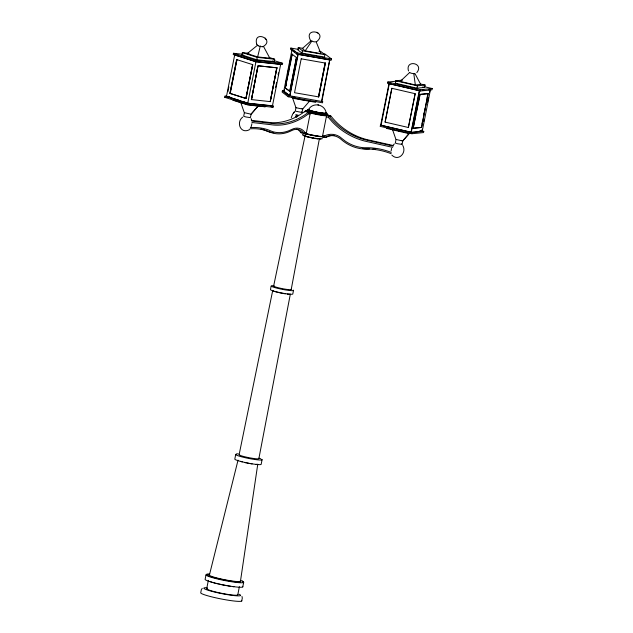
<?xml version="1.0" encoding="UTF-8"?>
<svg xmlns="http://www.w3.org/2000/svg" width="633" height="633" viewBox="0 0 633 633"><rect width="100%" height="100%" fill="white"/><g stroke="black" fill="none" stroke-linecap="round" stroke-linejoin="round"><path stroke-width="0.95" d="M391.186 153.692A75.438 71.213 84.3 0 0 368.509 149.032A41.129 38.827 84.3 0 1 341.013 139.284A15.453 14.583 84.3 0 0 324.769 137.353L322.419 136.807L326.596 115.435L330.735 115.823A71.205 67.217 84.3 0 0 367.037 139.64L393.133 145.487M251.879 122.478L273.844 125.041A72.534 53.963 -72.3 0 0 304.251 116.852L308.706 113.766L308.39 112.358L305.019 111.281A71.205 52.974 -72.3 0 1 270.457 122.588L251.333 120.325M304.766 111.962C305.32 110.846 311.412 111.329 310.091 113.908L306.301 133.239L306.055 133.919L304.164 133.721A15.453 11.497 -72.3 0 0 291.678 130.572A41.129 30.598 -72.3 0 1 268.337 131.347A75.438 56.123 -72.3 0 0 249.948 128.831M330.703 116.053L326.596 115.435M251.934 123.696L250.945 127.494M391.115 150.931L391.621 148.359M240.445 581.316L257.766 464.171M291.204 289.542L319.42 138.548M258.857 458.672L290.357 294.044A9.012 0.91 11.2 0 1 287.279 294.076M247.756 103.187L255.985 61.638L234.708 54.849L226.479 96.406L247.756 103.187L272.459 105.814L273.234 106.067L272.997 107.254L247.384 104.524L224.778 97.316L225.008 96.129L226.907 96.327M242.336 54.224L233.49 53.283L233.237 54.573L255.851 61.789L282.373 64.606L282.627 63.316L274.144 60.61M227.896 91.666L228.853 86.832M230.23 93.431L236.924 59.621L229.985 93.407L246.031 98.471M269.104 57.445L274.682 59.225L274.216 61.599L256.776 59.747L241.909 55L242.376 52.626L248.191 53.243M252.583 64.645L245.889 98.455L229.89 93.352L236.584 59.542L252.725 64.661L248.136 87.845M246.229 97.506L247.756 89.775M258.153 106.043L251.182 114.059L250.367 117.627L245.936 116.978L243.681 116.266L244.362 112.856L240.619 102.103M247.384 104.524L247.622 103.337L225.008 96.129M255.851 61.789L256.104 60.499L233.49 53.283M256.776 59.747L257.243 57.374L242.376 52.626M251.277 99.563L270.267 101.628L276.961 67.818L257.971 65.753L251.483 99.634L257.773 66.726M251.396 99.603L258.098 65.8L276.961 67.818M276.748 67.755L270.267 101.628M270.18 101.604L276.874 67.794M275.64 87.362L276.597 82.535M278.124 74.805L278.504 72.866M272.459 105.814L280.688 64.265M282.365 90.899L282.136 92.086L288.244 96.762L322.514 102.807L322.751 101.62L288.474 95.575L282.365 90.899L284.272 91.239M298.467 49.406L290.856 48.061L290.594 49.35L296.917 54.185L331.194 60.238L331.447 58.948L325.125 54.106L323.218 53.773M291.987 49.722L283.758 91.271L289.653 95.781L297.874 54.224L328.844 59.692M284.518 89.443L284.138 91.374L289.906 95.789L298.198 54.288M285.475 84.608L286.433 79.782M287.39 74.947L288.917 67.217M289.305 65.286L290.832 57.556M290.033 91.421L285.23 87.94L292.248 54.193M292.058 54.153L285.356 87.963L289.835 91.389L296.529 57.579L291.924 54.137M285.934 86.064L286.314 84.134M288.419 73.507L288.806 71.576M290.333 63.846L290.713 61.915M288.244 96.762L288.474 95.575M296.917 54.185L297.178 52.895L290.856 48.061M302.97 48.377L298.278 47.546L297.803 49.92L301.965 53.101L324.5 57.081L324.966 54.707L320.812 51.526L318.929 51.194M289.708 91.366L296.402 57.556M295.579 63.411L296.529 58.584M315.78 101.114L315.543 102.301L293.008 98.321L293.245 97.134L295.12 97.466M301.965 53.101L302.432 50.727L298.278 47.546M301.197 58.782L294.519 92.711L318.779 96.904L325.473 63.094L301.261 58.829M302.004 108.591L302.772 108.908L301.957 112.476L295.279 111.115L295.951 107.705L292.209 96.96M206.722 588.611L208.36 580.342M235.737 454.399L234.819 459.028A13.459 1.361 11.2 0 0 246.941 462.889A13.459 1.361 11.2 0 0 261.152 464.408L262.07 459.78M321.517 101.367L329.746 59.818L321.896 101.47M293.498 290.468L292.778 294.084A11.394 1.155 11.2 0 1 280.743 292.802A11.394 1.155 11.2 0 1 270.481 289.526L271.201 285.91A11.394 1.155 11.2 0 0 282.927 289.471A11.394 1.155 11.2 0 0 293.348 290.128M237.747 594.949L239.385 586.68M242.771 586.918L243.665 582.423M241.727 600.994L242.304 598.074L241.98 596.452M397.461 81.079L387.744 82.045L387.491 83.334L420.328 90.994L431.991 89.831L432.244 88.541L424.743 86.792M428.66 89.791L430.464 89.609L422.243 131.158L411.268 132.257L380.678 125.12L380.148 126.339L411.869 133.737L423.532 132.566L423.762 131.379L420.882 130.707M380.678 125.12L389.01 83.556M381.09 125.184L389.319 83.627M408.475 127.518L385.109 122.106L391.803 88.296L415.169 93.708L408.372 127.526L415.169 93.708M391.914 88.288L385.109 122.106M402.541 80.114L395.831 80.787L395.364 83.16L416.957 88.193L424.624 87.425L425.099 85.051L420.399 83.96M409.163 133.539L402.833 140.827L402.01 144.395L397.579 143.754L395.332 143.034L396.005 139.624L392.579 129.773M416.957 88.193L417.432 85.819L425.099 85.051M411.07 132.17L419.299 90.622M411.268 132.257L419.608 90.693L388.907 83.572M411.869 133.737L412.107 132.542L423.762 131.379M420.328 90.994L420.589 89.704L432.244 88.541M415.905 114.7L413.222 128.222L421.594 127.431L427.987 93.549M416.285 112.769L419.916 94.412L428.169 93.589L421.475 127.399M413.143 128.175L420.138 94.436L428.288 93.621M422.053 123.498L422.44 121.56M423.968 113.837L424.925 109.003M426.452 101.28L426.84 99.341M427.22 97.411L427.599 95.48M422.211 129.164L421.823 131.102L419.948 130.659M423.738 121.433L424.118 119.502M427.568 102.111L428.525 97.276M429.483 92.45L429.862 90.511M239.124 454.636L272.728 290.444M273.662 285.958L305.114 135.628M300.833 131.822L300.794 132.645L304.164 133.721L304.995 132.542L304.03 131.3A16.774 12.478 -72.3 0 0 293.593 128.665L288.411 130.928A39.808 29.616 -72.3 0 1 272.087 131.466L269.025 130.176A76.751 57.105 -72.3 0 0 252.076 127.518L250.478 127.66M258.082 45.568L257.473 45.275L247.21 53.615L257.631 56.938L260.274 46.169L261.065 46.518A5.555 3.853 64 0 0 262.853 46.707C275.83 39.594 253.073 29.34 256.658 44.057M391.241 152.418L389.762 151.825A76.751 72.455 84.3 0 0 368.398 147.718L364.197 147.726A39.808 37.576 84.3 0 1 344.961 140.914L339.771 136.815A16.774 15.841 84.3 0 0 326.185 135.209L324.492 135.984C323.811 137.685 326.937 137.954 326.573 136.364M238.04 460.136L209.42 574.978A15.865 1.606 11.2 0 0 225.736 579.931A15.865 1.606 11.2 0 0 240.239 580.849M291.235 117.714L292.668 114.059L294.298 111.994M392.666 147.354L364.893 141.112A72.534 68.475 84.3 0 1 332.19 121.781L328.218 117.208L328.994 115.997A71.205 67.217 84.3 0 0 365.296 139.814L393.299 146.112M305.185 50.846L311.871 41.026L312.821 41.454A5.555 4.961 33.9 0 0 315.131 41.857L316.12 41.77L320.971 53.639L305.185 50.846L302.273 48.622L311.088 40.773A5.555 1.242 -49.1 0 0 311.507 41.105L311.871 41.026M242.7 117.137C235.927 122.066 240.413 134.6 249.616 129.607M306.419 111.764L306.958 111.487M416.807 72.637C424.616 63.007 404.993 59.114 408.507 70.983M244.504 112.69L251.04 114.217L258.406 105.735M295.951 107.705L302.629 109.066L309.743 100.892M308.58 109.469C313.034 101.755 325.085 104.31 326.177 113.062A10.088 1.021 11.2 0 1 316.492 112.674A10.088 1.021 11.2 0 1 309.126 109.604M396.147 139.466L402.691 140.993L409.44 133.215M294.472 111.796L293.419 112.975M393.473 144.894L394.351 143.913M402.691 140.993L402.058 140.51M202.244 588.342L201.334 589.711L200.756 592.63A20.944 2.113 11.2 0 0 222.294 599.174A20.944 2.113 11.2 0 0 241.45 600.377M409.693 72.486L400.214 81.42L415.343 84.949L420.716 84.411L414.963 73.594A5.555 1.788 71.2 0 1 414.18 73.673L412.74 73.46A5.555 4.819 -22 0 1 410.532 72.945L409.844 72.66M316.658 41.691C328.788 31.5 303.16 26.618 310.558 40.512M242.376 582.21L243.539 581.98M422.322 90.424L424.134 90.242M388.33 128.183L386.407 128.372L408.008 133.413L409.923 133.215M413.444 128.246L421.594 127.431M262.98 46.565L263.557 46.518L269.848 58.236L257.631 56.938M260.274 46.169L259.475 46.193A5.555 3.458 -44.4 0 1 257.955 45.711L256.555 43.899M322.64 136.53L323.977 136.514A11.987 1.211 11.2 0 1 304.639 133.191L306.127 133.61M322.419 136.807L323.613 136.799M236.734 453.829L238.277 453.821M247.21 53.615L249.093 53.813M241.909 55L243.84 55.206M257.243 57.374L274.682 59.225M256.104 60.499L282.627 63.316M256.935 61.741L273.084 63.458M274.983 63.656L279.739 64.162M252.725 64.661L245.936 98.463M227.904 96.596L229.842 96.802M224.778 97.316L226.669 97.514M235.856 100.528L232.952 100.22L247.82 104.959L265.259 106.819L262.473 105.925M247.622 103.337L273.234 106.067M310.328 112.563L308.39 112.358A71.205 52.974 -72.3 0 1 273.82 123.664L251.847 121.101M308.706 113.766L310.091 113.908M304.995 132.542L306.372 132.693M318.621 104.983L317.853 104.864M302.432 50.727L324.966 54.707M297.178 52.895L331.447 58.948M296.537 114.874L298.238 115.174M422.749 86.99L424.624 87.425M395.831 80.787L417.432 85.819M387.744 82.045L420.589 89.704M420.328 130.714L422.243 131.158M380.386 125.152L412.107 132.542M326.509 116.812L328.218 117.208M322.79 135.589L324.492 135.984M304.109 133.357L306.055 133.919M272.356 61.005L274.216 61.599M271.114 106.653L272.997 107.254M227.848 96.786L240.54 100.837M242.352 101.415L246.886 102.862M401.385 143.92L402.153 144.237M301.332 112.001L302.099 112.318M241.648 580.58L243.389 581.909M318.312 33.327L316.919 32.243M293.459 50.846L294.931 51.977M291.623 97.26L293.008 98.321M295.69 114.723L297.732 116.29M295.279 116.124L296.782 117.279M391.851 155.093C398.371 161.834 407.114 152.83 402.738 145.392M302.416 132.613L300.794 132.645A15.453 11.497 -72.3 0 0 296.869 129.108M266.137 39.539L265.14 38.043M251.087 118.616L251.53 119.835M413.76 73.436L415.343 84.949M241.893 581.07A19.235 1.946 11.2 0 1 228.276 581.205A19.235 1.946 11.2 0 1 206.034 574.74L205.139 579.227A19.235 1.946 11.2 0 0 224.929 585.24A19.235 1.946 11.2 0 0 242.518 586.348M207.062 574.432A19.235 1.946 11.2 0 1 209.301 574.416M261.896 459.384A13.459 1.361 11.2 0 1 247.859 458.268A13.459 1.361 11.2 0 1 236.457 454.193M258.952 458.157A13.459 1.361 11.2 0 1 260.828 458.83M240.176 582.233A18.863 1.907 11.2 0 1 214.437 577.692A18.863 1.907 11.2 0 1 209.689 574.052M237.541 594.482A15.865 1.606 11.2 0 1 221.004 593.168A15.865 1.606 11.2 0 1 207.569 588.358M233.973 586.736A15.865 1.606 11.2 0 1 232.335 586.538M230.562 586.3A15.865 1.606 11.2 0 1 227.682 585.841M226.693 585.675A15.865 1.606 11.2 0 1 218.662 584.03M217.72 583.808A15.865 1.606 11.2 0 1 215.9 583.357M215.046 583.128A15.865 1.606 11.2 0 1 213.448 582.684M212.031 582.249A15.865 1.606 11.2 0 1 209.824 581.458M238.87 594.205A18.784 1.899 11.2 0 1 220.775 593.422A18.784 1.899 11.2 0 1 207.054 587.709M325.354 112.429A8.997 0.91 11.2 0 1 317.837 112.278A8.997 0.91 11.2 0 1 309.054 109.327M325.948 112.674A9.701 0.981 11.2 0 1 317.837 112.516A9.701 0.981 11.2 0 1 308.374 109.327M325.987 114.225A10.088 1.021 11.2 0 1 318.85 114.296A10.088 1.021 11.2 0 1 307.187 110.91M327.332 114.423A11.608 1.171 11.2 0 1 316.152 113.932A11.608 1.171 11.2 0 1 307.67 110.403M326.668 115.894A11.987 1.211 11.2 0 1 310.305 113.006M305.407 111.25A11.987 1.211 11.2 0 1 305.889 110.712M328.543 115.333A11.987 1.211 11.2 0 1 328.701 115.689M323.55 136.807A11.608 1.171 11.2 0 1 304.149 133.381M322.07 138.437A10.088 1.021 11.2 0 1 311.555 137.598A10.088 1.021 11.2 0 1 303.017 134.544M322.142 136.475A10.088 1.021 11.2 0 1 320.971 136.491M318.557 136.269A10.088 1.021 11.2 0 1 315.456 135.818M314.617 135.676A10.088 1.021 11.2 0 1 305.288 133.5M320.52 139.015A8.925 0.902 11.2 0 1 319.483 139.023M317.948 138.904A8.925 0.902 11.2 0 1 307.298 136.87A8.925 0.902 11.2 0 1 304.014 135.161M271.81 285.728A11.394 1.155 11.2 0 1 273.139 285.72M258.723 458.371A10.088 1.021 11.2 0 1 248.207 457.532A10.088 1.021 11.2 0 1 239.662 454.478M291.085 289.273A8.965 0.91 11.2 0 1 281.74 288.529A8.965 0.91 11.2 0 1 274.144 285.815M318.177 138.674A7.311 0.736 11.2 0 1 315.353 138.374M313.564 138.089A7.311 0.736 11.2 0 1 311.697 137.725M308.2 136.91A7.311 0.736 11.2 0 1 305.209 135.842M257.227 464.329A10.088 1.021 11.2 0 1 256.049 464.337M252.156 463.926A10.088 1.021 11.2 0 1 250.533 463.673M248.84 463.372A10.088 1.021 11.2 0 1 247.115 463.032M246.261 462.858A10.088 1.021 11.2 0 1 244.591 462.486M242.289 461.908A10.088 1.021 11.2 0 1 240.374 461.354M326.035 112.951A8.997 0.91 11.2 0 1 316.65 112.207A8.997 0.91 11.2 0 1 309.031 109.477M285.341 293.831A9.012 0.91 11.2 0 1 279.319 292.707M278.583 292.541A9.012 0.91 11.2 0 1 277.183 292.201M276.534 292.027A9.012 0.91 11.2 0 1 274.817 291.528M273.559 291.077A9.012 0.91 11.2 0 1 272.855 290.713M273.765 132.724A41.129 30.598 -72.3 0 1 264.966 130.271A75.438 56.123 -72.3 0 0 260.954 128.997M257.742 105.758A9.416 0.95 11.2 0 1 254.11 105.426M304.813 100.149A9.416 0.95 11.2 0 1 299.108 99.072M298.206 98.867A9.416 0.95 11.2 0 1 296.473 98.439M326.501 137.179A15.453 14.583 84.3 0 1 334.161 135.454M369.403 148.897A41.129 38.827 84.3 0 1 362.646 148.526M372.916 148.992A75.438 71.213 84.3 0 1 375.583 149.238M402.09 131.593A9.416 0.95 11.2 0 1 398.26 130.786M325.148 63.015L318.518 96.865L325.148 63.015"/></g></svg>
